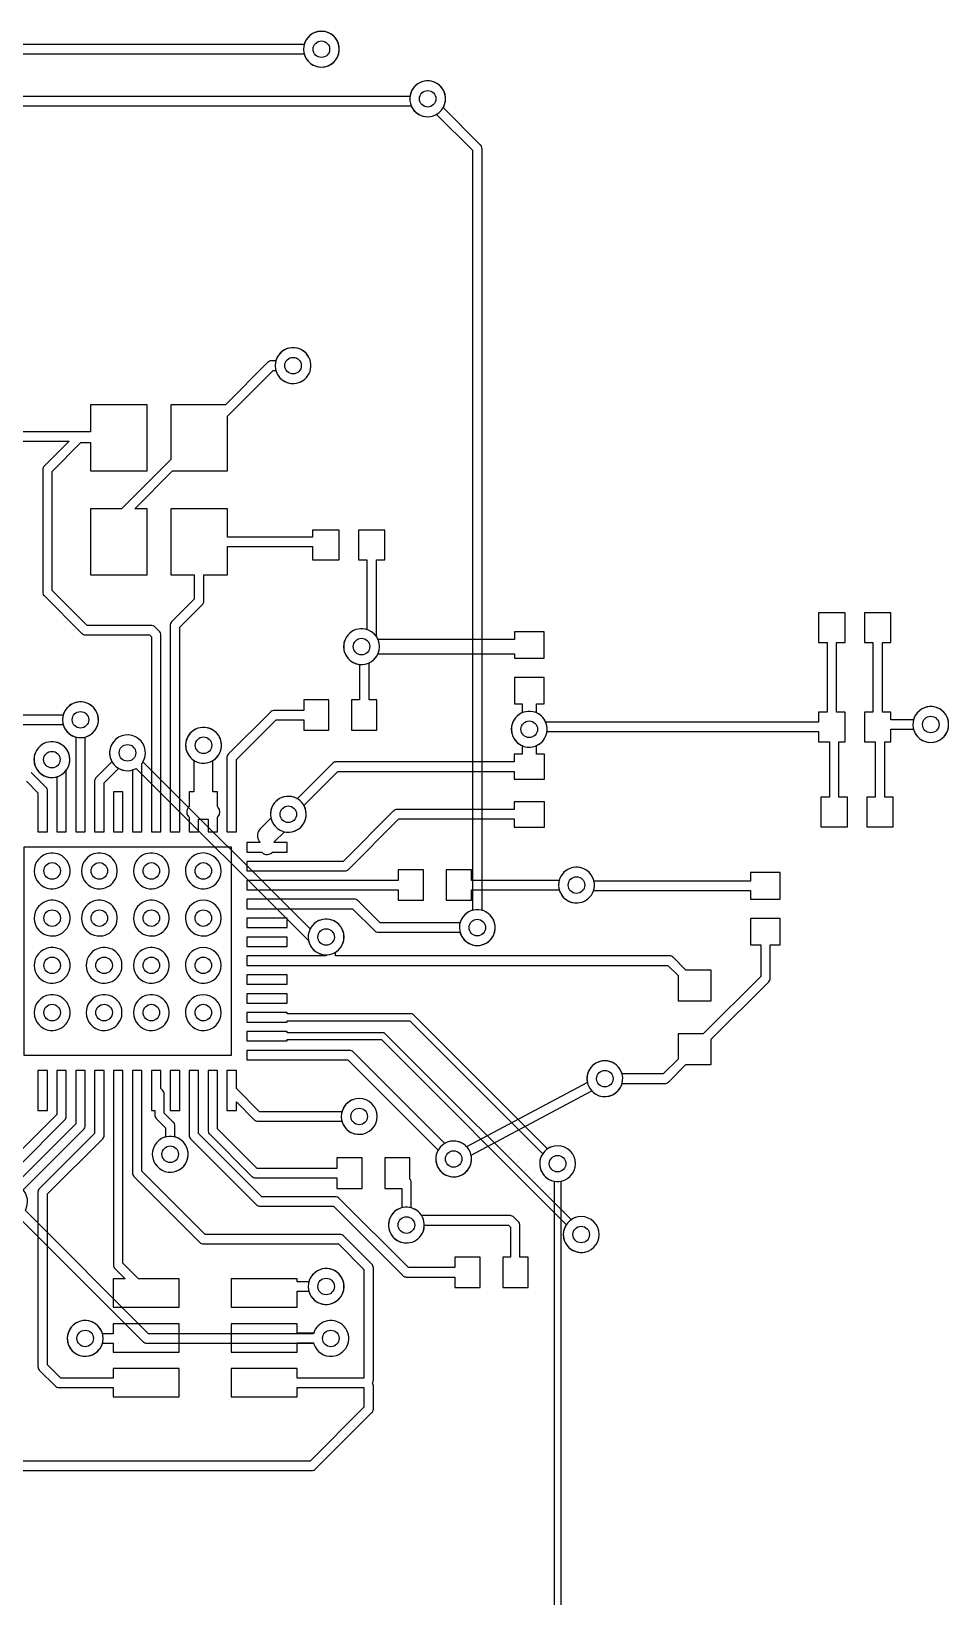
# Model space of a CAD drawing. Header units: millimetres. Extents: x 0 to 170, y 0 to 220.
# Drawn here: x 35.56 to 54.98, y 146.83 to 179.98 of the extents above; entities that cross this region are included whole.
import ezdxf

# ---------------------------------------------------------------- set-up
doc = ezdxf.new("R2010")
doc.units = ezdxf.units.MM

msp = doc.modelspace()

# ---------------------------------------------------------------- linework, layer by layer
at = {"layer": '16_copper'}
for points in [[(41.774, 179.228, 1), (41.626, 179.972), (41.578, 179.959, 0.876976), (41.725, 179.222)], [(45.074, 160.628, 0.767329), (45.122, 161.359), (45.1, 161.365), (45.1, 177.5), (45.099, 177.507), (45.099, 177.514, 0.125733), (45.08, 177.56), (45.074, 177.567), (45.073, 177.568), (45.072, 177.569), (45.071, 177.571), (44.279, 178.363), (44.29, 178.382, 1), (43.61, 178.718), (43.591, 178.672, 0.668177), (44.118, 178.21), (44.137, 178.221), (44.9, 177.459), (44.9, 161.365), (44.878, 161.359, 0.876976), (45.025, 160.622)], [(41.174, 172.528, 1), (41.026, 173.272), (40.978, 173.259, 0.876976), (41.125, 172.522)], [(42.624, 166.578, 1), (42.476, 167.322), (42.428, 167.309, 0.876976), (42.575, 166.572)], [(36.674, 165.028, 1), (36.526, 165.772), (36.478, 165.759, 0.876976), (36.625, 165.022)], [(46.174, 164.828, 1), (46.026, 165.572), (45.978, 165.559, 0.876976), (46.125, 164.822)], [(54.674, 164.928, 1), (54.526, 165.672), (54.478, 165.659, 0.876976), (54.625, 164.922)], [(41.874, 160.428, 1), (41.726, 161.172), (41.678, 161.159, 0.165101), (41.485, 161.011), (41.463, 160.973), (37.923, 164.513), (37.935, 164.532, 1), (37.255, 164.868), (37.236, 164.822, 0.668177), (37.762, 164.36), (37.782, 164.371), (41.424, 160.729), (41.428, 160.726), (41.441, 160.678, 0.339454), (41.825, 160.422)], [(39.279, 164.489, 1), (39.131, 165.233), (39.083, 165.22, 0.876976), (39.23, 164.483)], [(36.069, 164.185, 1), (35.921, 164.929), (35.873, 164.916, 0.876976), (36.02, 164.179)], [(41.074, 163.028, 1), (40.926, 163.772), (40.878, 163.759, 0.876976), (41.025, 163.022)], [(36.074, 161.828, 1), (35.926, 162.572), (35.878, 162.559, 0.876976), (36.025, 161.822)], [(37.074, 161.828, 1), (36.926, 162.572), (36.878, 162.559, 0.876976), (37.025, 161.822)], [(38.174, 161.828, 1), (38.026, 162.572), (37.978, 162.559, 0.876976), (38.125, 161.822)], [(39.274, 161.828, 1), (39.126, 162.572), (39.078, 162.559, 0.876976), (39.225, 161.822)], [(47.174, 161.528, 1), (47.026, 162.272), (46.978, 162.259, 0.876976), (47.125, 161.522)], [(36.074, 160.828, 1), (35.926, 161.572), (35.878, 161.559, 0.876976), (36.025, 160.822)], [(37.074, 160.828, 1), (36.926, 161.572), (36.878, 161.559, 0.876976), (37.025, 160.822)], [(38.174, 160.828, 1), (38.026, 161.572), (37.978, 161.559, 0.876976), (38.125, 160.822)], [(39.274, 160.828, 1), (39.126, 161.572), (39.078, 161.559, 0.876976), (39.225, 160.822)], [(36.074, 159.828, 1), (35.926, 160.572), (35.878, 160.559, 0.876976), (36.025, 159.822)], [(37.174, 159.828, 1), (37.026, 160.572), (36.978, 160.559, 0.876976), (37.125, 159.822)], [(38.174, 159.828, 1), (38.026, 160.572), (37.978, 160.559, 0.876976), (38.125, 159.822)], [(39.274, 159.828, 1), (39.126, 160.572), (39.078, 160.559, 0.876976), (39.225, 159.822)], [(36.074, 158.828, 1), (35.926, 159.572), (35.878, 159.559, 0.876976), (36.025, 158.822)], [(37.174, 158.828, 1), (37.026, 159.572), (36.978, 159.559, 0.876976), (37.125, 158.822)], [(38.174, 158.828, 1), (38.026, 159.572), (37.978, 159.559, 0.876976), (38.125, 158.822)], [(39.274, 158.828, 1), (39.126, 159.572), (39.078, 159.559, 0.876976), (39.225, 158.822)], [(44.574, 155.728, 0.414214), (44.872, 156.174), (44.869, 156.183), (47.425, 157.54), (47.45, 157.515, 1), (47.95, 158.085), (47.911, 158.115, 0.668178), (47.328, 157.726), (47.331, 157.717), (44.775, 156.36), (44.75, 156.385, 1), (44.25, 155.815), (44.289, 155.785, 0.1651), (44.525, 155.722)], [(42.574, 156.628, 1), (42.426, 157.372), (42.378, 157.359, 0.876976), (42.525, 156.622)], [(38.574, 155.828, 1), (38.426, 156.572), (38.378, 156.559, 0.876976), (38.525, 155.822)], [(41.662, 109.802, 0.303348), (41.959, 110.099), (41.959, 110.1), (46.7, 110.1), (46.707, 110.101), (46.713, 110.101, 0.300446), (46.772, 110.157), (46.772, 110.162, 0.021213), (46.773, 110.168), (46.774, 110.173), (46.774, 155.628), (46.774, 155.628, 1), (46.626, 156.372), (46.578, 156.359, 0.767329), (46.626, 155.628), (46.627, 155.628), (46.627, 110.247), (41.959, 110.247), (41.959, 110.247, 1), (41.216, 110.099), (41.229, 110.052, 0.339454), (41.612, 109.795)], [(41.974, 151.928, 1), (41.826, 152.672), (41.778, 152.659, 0.233169), (41.541, 152.422), (41.535, 152.4), (38.041, 152.4), (35.429, 155.013), (35.44, 155.032, 1), (34.76, 155.368), (34.741, 155.322, 0.668177), (35.268, 154.86), (35.287, 154.871), (37.929, 152.229), (37.935, 152.225), (37.94, 152.22, 0.125734), (37.986, 152.201), (37.994, 152.2), (37.997, 152.2), (37.998, 152.2), (38, 152.2), (41.535, 152.2), (41.541, 152.178, 0.339454), (41.925, 151.922)], [(43.574, 154.328, 1), (43.426, 155.072), (43.378, 155.059, 0.876976), (43.525, 154.322)], [(47.274, 154.128, 1), (47.126, 154.872), (47.078, 154.859, 0.876976), (47.225, 154.122)], [(41.874, 153.028, 1), (41.726, 153.772), (41.678, 153.759, 0.876976), (41.825, 153.022)], [(36.774, 151.928, 1), (36.626, 152.672), (36.578, 152.659, 0.876976), (36.725, 151.922)]]:
    msp.add_lwpolyline(points, format="xyb", close=True, dxfattribs=at)
at = {"layer": '1_copper'}
for points in [[(5.241, 179.5), (41.335, 179.5), (41.341, 179.478, 1), (42.059, 179.722), (42.04, 179.768, 0.668181), (41.341, 179.722), (41.335, 179.7), (5.2, 179.7)], [(34.625, 171.3), (36.359, 171.3), (35.829, 170.771), (35.825, 170.765), (35.82, 170.76, 0.125734), (35.801, 170.714), (35.8, 170.706), (35.8, 170.703), (35.8, 170.702), (35.8, 170.7), (35.8, 168.1), (35.801, 168.093), (35.801, 168.086, 0.125733), (35.82, 168.04), (35.826, 168.033), (35.827, 168.032), (35.828, 168.031), (35.829, 168.029), (36.629, 167.229), (36.635, 167.225), (36.64, 167.22, 0.125734), (36.686, 167.201), (36.694, 167.2), (36.697, 167.2), (36.698, 167.2), (36.7, 167.2), (38.059, 167.2), (38.1, 167.159), (38.1, 163.025), (38.3, 163.025), (38.3, 167.2), (38.299, 167.207), (38.299, 167.214, 0.125733), (38.28, 167.26), (38.274, 167.267), (38.273, 167.268), (38.272, 167.269), (38.271, 167.271), (38.171, 167.371), (38.165, 167.375), (38.16, 167.38, 0.125734), (38.114, 167.399), (38.106, 167.4), (38.103, 167.4), (38.102, 167.4), (38.1, 167.4), (36.741, 167.4), (36, 168.141), (36, 170.659), (36.611, 171.27), (36.81, 171.27), (36.81, 170.67), (38.01, 170.67), (38.01, 172.07), (36.81, 172.07), (36.81, 171.5), (34.625, 171.5)], [(35.455, 164.1), (35.7, 163.855), (35.7, 163.025), (35.9, 163.025), (35.9, 163.896), (35.899, 163.903), (35.899, 163.911, 0.125733), (35.88, 163.956), (35.874, 163.963), (35.873, 163.964), (35.872, 163.965), (35.871, 163.967), (35.567, 164.271), (35.561, 164.275), (35.556, 164.28, 0.125734)], [(5.875, 149.5), (41.5, 149.5), (41.507, 149.501), (41.514, 149.501, 0.125733), (41.56, 149.52), (41.567, 149.526), (41.568, 149.527), (41.569, 149.528), (41.571, 149.529), (42.771, 150.729), (42.775, 150.735), (42.78, 150.74, 0.125734), (42.799, 150.786), (42.8, 150.794), (42.8, 150.797), (42.8, 150.798), (42.8, 150.8), (42.8, 151.3), (42.799, 151.307), (42.799, 151.314, 0.12526), (42.78, 151.36), (42.78, 151.36, 0.020203), (42.793, 151.382), (42.794, 151.387), (42.796, 151.392, 0.036371), (42.799, 151.406), (42.8, 151.414), (42.8, 151.417), (42.8, 151.418), (42.8, 151.42), (42.8, 153.8), (42.799, 153.807), (42.799, 153.814, 0.125733), (42.78, 153.86), (42.774, 153.867), (42.773, 153.868), (42.772, 153.869), (42.771, 153.871), (42.171, 154.471), (42.165, 154.475), (42.16, 154.48, 0.125734), (42.114, 154.499), (42.106, 154.5), (42.103, 154.5), (42.102, 154.5), (42.1, 154.5), (39.241, 154.5), (37.9, 155.841), (37.9, 157.975), (37.7, 157.975), (37.7, 155.8), (37.701, 155.793), (37.701, 155.786, 0.125733), (37.72, 155.74), (37.726, 155.733), (37.727, 155.732), (37.728, 155.731), (37.729, 155.729), (39.129, 154.329), (39.135, 154.325), (39.14, 154.32, 0.125734), (39.186, 154.301), (39.194, 154.3), (39.197, 154.3), (39.198, 154.3), (39.2, 154.3), (42.059, 154.3), (42.6, 153.759), (42.6, 151.461), (42.599, 151.46), (41.19, 151.46), (41.19, 151.66), (39.79, 151.66), (39.79, 151.06), (41.19, 151.06), (41.19, 151.26), (42.599, 151.26), (42.6, 151.259), (42.6, 150.841), (41.459, 149.7), (5.875, 149.7)], [(35.271, 155.929), (36.271, 156.929), (36.275, 156.935), (36.28, 156.94, 0.125734), (36.299, 156.986), (36.3, 156.994), (36.3, 156.997), (36.3, 156.998), (36.3, 157), (36.3, 157.975), (36.1, 157.975), (36.1, 157.041), (35.159, 156.1)], [(35.388, 155.446), (36.671, 156.729), (36.675, 156.735), (36.68, 156.74, 0.125734), (36.699, 156.786), (36.7, 156.794), (36.7, 156.797), (36.7, 156.798), (36.7, 156.8), (36.7, 157.975), (36.5, 157.975), (36.5, 156.841), (35.218, 155.56)]]:
    msp.add_lwpolyline(points, format="xyb", dxfattribs=at)
for points in [[(7.522, 174.788), (11.134, 178.4), (43.603, 178.4), (43.61, 178.382, 1), (44.29, 178.718), (44.265, 178.761, 0.668179), (43.578, 178.624), (43.575, 178.6), (11.093, 178.6), (11.085, 178.599), (11.078, 178.599, 0.125733), (11.032, 178.58), (11.026, 178.574), (11.024, 178.573), (11.024, 178.572), (11.022, 178.571), (7.326, 174.875), (6.878, 174.875), (6.878, 174.34), (7.522, 174.34)], [(38.01, 169.87), (37.751, 169.87), (38.551, 170.67), (39.71, 170.67), (39.71, 171.829), (40.681, 172.8), (40.735, 172.8), (40.741, 172.778, 1), (41.459, 173.022), (41.44, 173.068, 0.668181), (40.741, 173.022), (40.735, 173), (40.64, 173), (40.633, 172.999), (40.626, 172.999, 0.125733), (40.58, 172.98), (40.573, 172.974), (40.572, 172.973), (40.571, 172.972), (40.569, 172.971), (39.669, 172.07), (38.51, 172.07), (38.51, 170.911), (37.469, 169.87), (36.81, 169.87), (36.81, 168.47), (38.01, 168.47)], [(39.181, 167.839, 0.162857), (39.209, 167.896), (39.21, 167.904), (39.21, 167.907), (39.21, 167.908), (39.21, 167.91), (39.21, 168.47), (39.71, 168.47), (39.71, 169.07), (41.515, 169.07), (41.515, 168.785), (42.075, 168.785), (42.075, 169.415), (41.515, 169.415), (41.515, 169.27), (39.71, 169.27), (39.71, 169.87), (38.51, 169.87), (38.51, 168.47), (39.01, 168.47), (39.01, 167.951), (38.529, 167.471), (38.525, 167.465), (38.52, 167.46, 0.125734), (38.501, 167.414), (38.5, 167.406), (38.5, 167.403), (38.5, 167.402), (38.5, 167.4), (38.5, 163.025), (38.7, 163.025), (38.7, 167.359)], [(42.875, 165.822), (42.708, 165.822), (42.708, 166.606), (42.718, 166.61, 0.165102), (42.89, 166.782), (42.896, 166.798), (45.785, 166.798), (45.785, 166.705), (46.415, 166.705), (46.415, 167.265), (45.785, 167.265), (45.785, 167.102), (42.896, 167.102), (42.89, 167.118), (42.865, 167.161), (42.865, 167.161), (42.865, 168.785), (43.045, 168.785), (43.045, 169.415), (42.485, 169.415), (42.485, 168.785), (42.665, 168.785), (42.665, 167.311), (42.624, 167.322, 1), (42.476, 166.578), (42.508, 166.574), (42.508, 165.822), (42.34, 165.822), (42.34, 165.178), (42.875, 165.178)], [(40.588, 162.552, 0.151642), (40.665, 162.6), (40.975, 162.6), (40.975, 162.8), (40.702, 162.8), (40.702, 162.815), (40.918, 163.03, 0.629639), (41.34, 163.568), (41.329, 163.587), (42.049, 164.308), (45.778, 164.308), (45.778, 164.14), (46.422, 164.14), (46.422, 164.675), (46.252, 164.675), (46.252, 164.854), (46.268, 164.86, 0.233169), (46.472, 165.126), (46.475, 165.15), (52.225, 165.15), (52.225, 164.935), (52.455, 164.935), (52.455, 163.765), (52.275, 163.765), (52.275, 163.135), (52.835, 163.135), (52.835, 163.765), (52.655, 163.765), (52.655, 164.935), (52.785, 164.935), (52.785, 165.565), (52.605, 165.565), (52.605, 167.035), (52.785, 167.035), (52.785, 167.665), (52.225, 167.665), (52.225, 167.035), (52.405, 167.035), (52.405, 165.565), (52.225, 165.565), (52.225, 165.35), (46.447, 165.35), (46.44, 165.368, 0.165102), (46.268, 165.54), (46.252, 165.546), (46.252, 165.735), (46.415, 165.735), (46.415, 166.295), (45.785, 166.295), (45.785, 165.735), (45.948, 165.735), (45.948, 165.546), (45.932, 165.54, 0.621842), (45.932, 164.86), (45.948, 164.854), (45.948, 164.675), (45.778, 164.675), (45.778, 164.508), (42.008, 164.508), (42, 164.507), (41.993, 164.506, 0.125733), (41.947, 164.487), (41.941, 164.482), (41.939, 164.481), (41.939, 164.48), (41.937, 164.478), (41.187, 163.729), (41.168, 163.74, 0.621838), (40.628, 163.326), (40.63, 163.318), (40.406, 163.094), (40.383, 163.066, 0.317036), (40.384, 162.832), (40.398, 162.817), (40.398, 162.8), (40.125, 162.8), (40.125, 162.6), (40.436, 162.6), (40.445, 162.59, 0.205414), (40.558, 162.548)], [(53.805, 163.765), (53.625, 163.765), (53.625, 164.935), (53.755, 164.935), (53.755, 165.2), (54.235, 165.2), (54.241, 165.178, 1), (54.959, 165.422), (54.94, 165.468, 0.668181), (54.241, 165.422), (54.235, 165.4), (53.755, 165.4), (53.755, 165.565), (53.575, 165.565), (53.575, 167.035), (53.755, 167.035), (53.755, 167.665), (53.195, 167.665), (53.195, 167.035), (53.375, 167.035), (53.375, 165.565), (53.195, 165.565), (53.195, 164.935), (53.425, 164.935), (53.425, 163.765), (53.245, 163.765), (53.245, 163.135), (53.805, 163.135)], [(36.722, 165.041, 1), (36.478, 165.759), (36.432, 165.74, 0.198914), (36.241, 165.522), (36.235, 165.5), (34.915, 165.5), (34.915, 165.595), (34.285, 165.595), (34.285, 165.035), (34.915, 165.035), (34.915, 165.3), (36.235, 165.3), (36.241, 165.278, 0.233169), (36.478, 165.041), (36.5, 165.035), (36.5, 163.025), (36.7, 163.025), (36.7, 165.035)], [(40.741, 165.4), (41.325, 165.4), (41.325, 165.178), (41.86, 165.178), (41.86, 165.822), (41.325, 165.822), (41.325, 165.6), (40.7, 165.6), (40.693, 165.599), (40.686, 165.599, 0.125733), (40.64, 165.58), (40.633, 165.574), (40.632, 165.573), (40.631, 165.572), (40.629, 165.571), (39.729, 164.671), (39.725, 164.665), (39.72, 164.66, 0.125734), (39.701, 164.614), (39.7, 164.606), (39.7, 164.603), (39.7, 164.602), (39.7, 164.6), (39.7, 163.025), (39.9, 163.025), (39.9, 164.559)], [(37.408, 164.371), (37.427, 164.36, 0.165099), (37.669, 164.328), (37.7, 164.337), (37.7, 163.025), (37.9, 163.025), (37.9, 164.476), (37.91, 164.489), (37.935, 164.532, 1), (37.255, 164.868), (37.236, 164.822, 0.198911), (37.255, 164.532), (37.266, 164.513), (36.929, 164.176), (36.925, 164.17), (36.92, 164.165, 0.125734), (36.901, 164.119), (36.9, 164.111), (36.9, 164.109), (36.9, 164.108), (36.9, 164.105), (36.9, 163.025), (37.1, 163.025), (37.1, 164.064)], [(39.1, 163.298), (39.3, 163.298), (39.3, 163.025), (39.5, 163.025), (39.5, 163.336), (39.5, 163.336), (39.51, 163.345, 0.377311), (39.518, 163.546), (39.508, 163.558), (39.5, 163.566), (39.5, 163.875), (39.403, 163.875), (39.403, 164.539), (39.416, 164.546, 1), (38.995, 165.176), (38.955, 165.146, 0.493145), (38.995, 164.546), (38.997, 164.545), (38.997, 163.875), (38.9, 163.875), (38.9, 163.564), (38.89, 163.555, 0.427211), (38.9, 163.335), (38.9, 163.025), (39.1, 163.025)], [(36.299, 164.307), (36.299, 164.314, 0.026184), (36.297, 164.325), (36.296, 164.328), (36.31, 164.347), (36.335, 164.389, 1), (35.655, 164.725), (35.636, 164.679, 0.577349), (36.069, 164.185), (36.1, 164.194), (36.1, 163.025), (36.3, 163.025), (36.3, 164.3)], [(40.125, 162.2), (42.2, 162.2), (42.207, 162.201), (42.214, 162.201, 0.125733), (42.26, 162.22), (42.267, 162.226), (42.268, 162.227), (42.269, 162.228), (42.271, 162.229), (43.341, 163.3), (45.778, 163.3), (45.778, 163.125), (46.422, 163.125), (46.422, 163.66), (45.778, 163.66), (45.778, 163.5), (43.3, 163.5), (43.293, 163.499), (43.286, 163.499, 0.125733), (43.24, 163.48), (43.233, 163.474), (43.232, 163.473), (43.231, 163.472), (43.229, 163.471), (42.159, 162.4), (40.125, 162.4)], [(47.174, 161.528, 0.26795), (47.459, 161.778), (47.461, 161.785), (50.785, 161.785), (50.785, 161.605), (51.415, 161.605), (51.415, 162.165), (50.785, 162.165), (50.785, 161.985), (47.469, 161.985), (47.459, 162.022, 0.716592), (46.741, 162.022), (46.735, 162), (44.875, 162), (44.875, 162.222), (44.34, 162.222), (44.34, 161.578), (44.875, 161.578), (44.875, 161.8), (46.735, 161.8), (46.741, 161.778, 0.339454), (47.125, 161.522)], [(40.125, 161.4), (42.359, 161.4), (42.829, 160.929), (42.835, 160.925), (42.84, 160.92, 0.125734), (42.886, 160.901), (42.894, 160.9), (42.897, 160.9), (42.898, 160.9), (42.9, 160.9), (44.635, 160.9), (44.641, 160.878, 1), (45.359, 161.122), (45.34, 161.168, 0.668181), (44.641, 161.122), (44.635, 161.1), (42.941, 161.1), (42.471, 161.571), (42.465, 161.575), (42.46, 161.58, 0.125734), (42.414, 161.599), (42.406, 161.6), (42.403, 161.6), (42.402, 161.6), (42.4, 161.6), (40.125, 161.6)], [(40.125, 160.2), (49.034, 160.2), (49.25, 159.984), (49.25, 159.45), (49.95, 159.45), (49.95, 160.1), (49.416, 160.1), (49.146, 160.371), (49.14, 160.375), (49.135, 160.38, 0.125734), (49.089, 160.399), (49.081, 160.4), (49.078, 160.4), (49.077, 160.4), (49.075, 160.4), (42, 160.4), (42, 160.479), (42.011, 160.485, 1), (41.589, 161.115), (41.55, 161.085, 0.66818), (41.775, 160.422), (41.8, 160.422), (41.8, 160.4), (40.125, 160.4)], [(47.774, 157.428, 0.26795), (48.059, 157.678), (48.065, 157.7), (48.975, 157.7), (48.982, 157.701), (48.989, 157.701, 0.125733), (49.035, 157.72), (49.042, 157.726), (49.043, 157.727), (49.044, 157.728), (49.046, 157.729), (49.416, 158.1), (49.95, 158.1), (49.95, 158.634), (51.171, 159.854), (51.175, 159.86), (51.18, 159.865, 0.125734), (51.199, 159.911), (51.2, 159.919), (51.2, 159.922), (51.2, 159.923), (51.2, 159.925), (51.2, 160.635), (51.415, 160.635), (51.415, 161.195), (50.785, 161.195), (50.785, 160.635), (51, 160.635), (51, 159.966), (49.784, 158.75), (49.25, 158.75), (49.25, 158.216), (48.934, 157.9), (48.065, 157.9), (48.059, 157.922, 1), (47.341, 157.678), (47.36, 157.632, 0.303347), (47.725, 157.422)], [(46.774, 155.628, 1), (46.626, 156.372), (46.578, 156.359, 0.065544), (46.489, 156.315), (46.489, 156.315), (43.652, 159.152), (43.644, 159.158), (43.636, 159.164, 0.073107), (43.616, 159.172), (43.615, 159.172), (43.615, 159.172), (43.612, 159.172), (43.6, 159.174), (40.975, 159.174), (40.975, 159.2), (40.125, 159.2), (40.125, 159), (40.975, 159), (40.975, 159.026), (43.57, 159.026), (46.385, 156.211), (46.385, 156.211, 0.621839), (46.725, 155.622)], [(47.274, 154.128, 1), (47.126, 154.872), (47.078, 154.859, 0.065544), (46.989, 154.815), (46.989, 154.815), (43.052, 158.752), (43.044, 158.758), (43.036, 158.764, 0.073107), (43.016, 158.772), (43.015, 158.772), (43.015, 158.772), (43.012, 158.772), (43, 158.774), (40.975, 158.774), (40.975, 158.8), (40.125, 158.8), (40.125, 158.6), (40.975, 158.6), (40.975, 158.627), (42.97, 158.627), (46.885, 154.711), (46.885, 154.711, 0.621839), (47.225, 154.122)], [(40.125, 158.2), (42.259, 158.2), (44.171, 156.287), (44.16, 156.268, 1), (44.84, 155.932), (44.859, 155.978, 0.668177), (44.332, 156.44), (44.313, 156.429), (42.371, 158.371), (42.365, 158.375), (42.36, 158.38, 0.125734), (42.314, 158.399), (42.306, 158.4), (42.303, 158.4), (42.302, 158.4), (42.3, 158.4), (40.125, 158.4)], [(36.9, 157.975), (36.9, 156.641), (35.729, 155.471), (35.725, 155.465), (35.72, 155.46, 0.125734), (35.701, 155.414), (35.7, 155.406), (35.7, 155.403), (35.7, 155.402), (35.7, 155.4), (35.7, 151.7), (35.701, 151.693), (35.701, 151.686, 0.125733), (35.72, 151.64), (35.726, 151.633), (35.727, 151.632), (35.728, 151.631), (35.729, 151.629), (36.069, 151.289), (36.075, 151.285), (36.08, 151.28, 0.125734), (36.126, 151.261), (36.134, 151.26), (36.137, 151.26), (36.138, 151.26), (36.14, 151.26), (37.29, 151.26), (37.29, 151.06), (38.69, 151.06), (38.69, 151.66), (37.29, 151.66), (37.29, 151.46), (36.181, 151.46), (35.9, 151.741), (35.9, 155.359), (37.071, 156.529), (37.075, 156.535), (37.08, 156.54, 0.125734), (37.099, 156.586), (37.1, 156.594), (37.1, 156.597), (37.1, 156.598), (37.1, 156.6), (37.1, 157.975)], [(37.3, 157.975), (37.3, 153.85), (37.301, 153.843), (37.301, 153.836, 0.125733), (37.32, 153.79), (37.326, 153.783), (37.327, 153.782), (37.328, 153.781), (37.329, 153.779), (37.549, 153.56), (37.29, 153.56), (37.29, 152.96), (38.69, 152.96), (38.69, 153.56), (37.831, 153.56), (37.5, 153.891), (37.5, 157.975)], [(38.574, 155.828, 0.767329), (38.622, 156.559), (38.6, 156.565), (38.6, 156.804), (38.599, 156.811), (38.599, 156.818, 0.125733), (38.58, 156.864), (38.574, 156.871), (38.573, 156.872), (38.572, 156.873), (38.571, 156.875), (38.373, 157.072), (38.373, 157.477), (38.372, 157.484), (38.372, 157.491, 0.125733), (38.353, 157.537), (38.347, 157.544), (38.346, 157.545), (38.345, 157.546), (38.344, 157.548), (38.3, 157.591), (38.3, 157.975), (38.1, 157.975), (38.1, 157.125), (38.173, 157.125), (38.173, 157.031), (38.174, 157.024), (38.174, 157.016, 0.125733), (38.193, 156.971), (38.199, 156.964), (38.2, 156.963), (38.201, 156.962), (38.202, 156.96), (38.4, 156.763), (38.4, 156.565), (38.378, 156.559, 0.876976), (38.525, 155.822)], [(38.9, 157.975), (38.9, 156.6), (38.901, 156.593), (38.901, 156.586, 0.125733), (38.92, 156.54), (38.926, 156.533), (38.927, 156.532), (38.928, 156.531), (38.929, 156.529), (40.329, 155.129), (40.335, 155.125), (40.34, 155.12, 0.125734), (40.386, 155.101), (40.394, 155.1), (40.397, 155.1), (40.398, 155.1), (40.4, 155.1), (41.959, 155.1), (43.429, 153.629), (43.435, 153.625), (43.44, 153.62, 0.125734), (43.486, 153.601), (43.494, 153.6), (43.497, 153.6), (43.498, 153.6), (43.5, 153.6), (44.525, 153.6), (44.525, 153.378), (45.06, 153.378), (45.06, 154.022), (44.525, 154.022), (44.525, 153.8), (43.541, 153.8), (42.071, 155.271), (42.065, 155.275), (42.06, 155.28, 0.125734), (42.014, 155.299), (42.006, 155.3), (42.003, 155.3), (42.002, 155.3), (42, 155.3), (40.441, 155.3), (39.1, 156.641), (39.1, 157.975)], [(39.3, 157.975), (39.3, 156.7), (39.301, 156.693), (39.301, 156.686, 0.125733), (39.32, 156.64), (39.326, 156.633), (39.327, 156.632), (39.328, 156.631), (39.329, 156.629), (40.229, 155.729), (40.235, 155.725), (40.24, 155.72, 0.125734), (40.286, 155.701), (40.294, 155.7), (40.297, 155.7), (40.298, 155.7), (40.3, 155.7), (42.025, 155.7), (42.025, 155.478), (42.56, 155.478), (42.56, 156.122), (42.025, 156.122), (42.025, 155.9), (40.341, 155.9), (39.5, 156.741), (39.5, 157.975)], [(42.574, 156.628, 1), (42.426, 157.372), (42.378, 157.359, 0.233169), (42.141, 157.122), (42.135, 157.1), (40.391, 157.1), (39.9, 157.591), (39.9, 157.975), (39.7, 157.975), (39.7, 157.125), (39.9, 157.125), (39.9, 157.309), (40.279, 156.929), (40.285, 156.925), (40.29, 156.92, 0.125734), (40.336, 156.901), (40.344, 156.9), (40.347, 156.9), (40.348, 156.9), (40.35, 156.9), (42.135, 156.9), (42.141, 156.878, 0.339454), (42.525, 156.622)], [(46.075, 154.022), (45.9, 154.022), (45.9, 154.7), (45.899, 154.707), (45.899, 154.714, 0.125733), (45.88, 154.76), (45.874, 154.767), (45.873, 154.768), (45.872, 154.769), (45.871, 154.771), (45.771, 154.871), (45.765, 154.875), (45.76, 154.88, 0.125734), (45.714, 154.899), (45.706, 154.9), (45.703, 154.9), (45.702, 154.9), (45.7, 154.9), (43.821, 154.9), (43.815, 154.911, 0.165101), (43.622, 155.059), (43.6, 155.065), (43.6, 155.608), (43.599, 155.615), (43.599, 155.622, 0.144431), (43.575, 155.673), (43.575, 156.122), (43.04, 156.122), (43.04, 155.478), (43.4, 155.478), (43.4, 155.065), (43.378, 155.059, 1), (43.622, 154.341), (43.668, 154.36, 0.267951), (43.878, 154.675), (43.878, 154.7), (45.659, 154.7), (45.7, 154.659), (45.7, 154.022), (45.54, 154.022), (45.54, 153.378), (46.075, 153.378)], [(41.19, 153.3), (41.435, 153.3), (41.441, 153.278, 1), (42.159, 153.522), (42.14, 153.568, 0.668181), (41.441, 153.522), (41.435, 153.5), (41.19, 153.5), (41.19, 153.56), (39.79, 153.56), (39.79, 152.96), (41.19, 152.96)], [(36.774, 151.928, 0.26795), (37.059, 152.178), (37.065, 152.2), (37.29, 152.2), (37.29, 152.01), (38.69, 152.01), (38.69, 152.61), (37.29, 152.61), (37.29, 152.4), (37.065, 152.4), (37.059, 152.422, 1), (36.341, 152.178), (36.36, 152.132, 0.303347), (36.725, 151.922)], [(41.974, 151.928, 1), (41.826, 152.672), (41.778, 152.659, 0.233169), (41.541, 152.422), (41.538, 152.41), (41.19, 152.41), (41.19, 152.61), (39.79, 152.61), (39.79, 152.01), (41.19, 152.01), (41.19, 152.21), (41.533, 152.21), (41.541, 152.178, 0.339454), (41.925, 151.922)]]:
    msp.add_lwpolyline(points, format="xyb", close=True, dxfattribs=at)
for points in [[(37.5, 163.875), (37.3, 163.875), (37.3, 163.025), (37.5, 163.025)], [(39.8, 162.7), (35.4, 162.7), (35.4, 158.3), (39.8, 158.3)], [(40.125, 161.8), (43.325, 161.8), (43.325, 161.578), (43.86, 161.578), (43.86, 162.222), (43.325, 162.222), (43.325, 162), (40.125, 162)], [(40.975, 161.2), (40.125, 161.2), (40.125, 161), (40.975, 161)], [(40.975, 160.8), (40.125, 160.8), (40.125, 160.6), (40.975, 160.6)], [(40.975, 160), (40.125, 160), (40.125, 159.8), (40.975, 159.8)], [(40.975, 159.6), (40.125, 159.6), (40.125, 159.4), (40.975, 159.4)], [(35.9, 157.975), (35.7, 157.975), (35.7, 157.125), (35.9, 157.125)], [(38.7, 157.975), (38.5, 157.975), (38.5, 157.125), (38.7, 157.125)]]:
    msp.add_lwpolyline(points, close=True, dxfattribs=at)
at = {"layer": 'drills_via_1_16'}
for centre in [(41.7, 179.6), (43.95, 178.55), (41.1, 172.9), (42.55, 166.95), (36.6, 165.4), (54.6, 165.3), (46.1, 165.2), (37.595, 164.7), (39.205, 164.861), (35.995, 164.557), (41, 163.4), (36, 162.2), (37, 162.2), (38.1, 162.2), (39.2, 162.2), (47.1, 161.9), (36, 161.2), (37, 161.2), (38.1, 161.2), (39.2, 161.2), (45, 161), (41.8, 160.8), (36, 160.2), (37.1, 160.2), (38.1, 160.2), (39.2, 160.2), (36, 159.2), (37.1, 159.2), (38.1, 159.2), (39.2, 159.2), (47.7, 157.8), (42.5, 157), (38.5, 156.2), (44.5, 156.1), (46.7, 156), (43.5, 154.7), (47.2, 154.5), (41.8, 153.4), (36.7, 152.3), (41.9, 152.3)]:
    msp.add_circle(centre, 0.175, dxfattribs=at)

doc.saveas('drawing.dxf')
